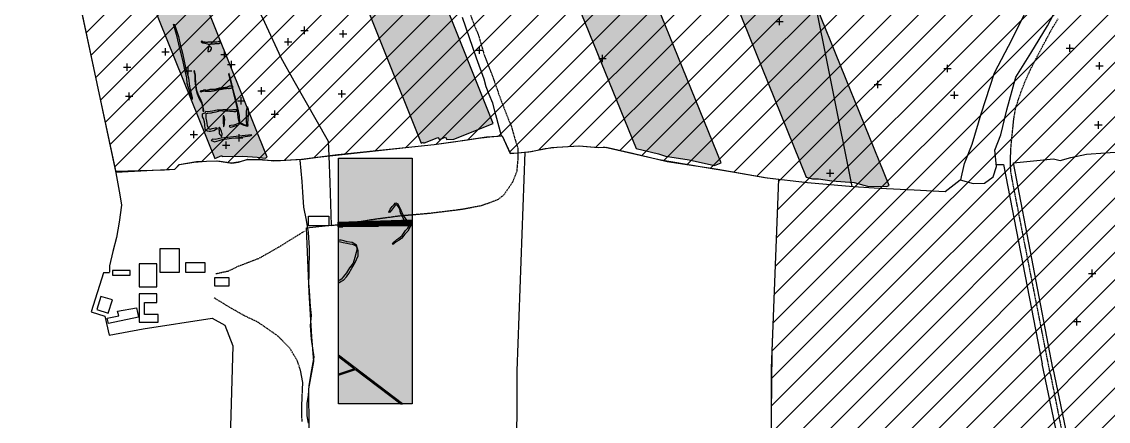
# Model space of a CAD drawing. Header units: feet. Extents: x 442639 to 445151, y 513727 to 516000.
# Drawn here: x 443102 to 443987, y 514499 to 514824 of the extents above; entities that cross this region are included whole.
import ezdxf

# ---------------------------------------------------------------- set-up
doc = ezdxf.new("R2010")
doc.units = ezdxf.units.FT
doc.header["$MEASUREMENT"] = 0
doc.header["$PDMODE"] = 2
doc.header["$PDSIZE"] = 3
doc.linetypes.add('DASHED', pattern=[0.75, 0.5, -0.25])
doc.layers.get('0').update_dxf_attribs({"linetype": 'CONTINUOUS'})
for name, color, linetype in [('AI', 14, 'CONTINUOUS'), ('AI4', 7, 'CONTINUOUS'), ('BUILDING', 7, 'CONTINUOUS'), ('FIELDBOUNDARY', 82, 'CONTINUOUS'), ('FW_AREA97', 8, 'CONTINUOUS'), ('GEOAREA', 4, 'CONTINUOUS'), ('MEDPOT', 72, 'CONTINUOUS'), ('PATH', 253, 'DASHED'), ('PDA', 1, 'CONTINUOUS'), ('RBPOT', 30, 'CONTINUOUS')]:
    doc.layers.add(name, color=color, linetype=linetype)

# ---------------------------------------------------------------- blocks, each defined once
blk = doc.blocks.new('*X9')
at = {"color": 0}
for p, q in [((0.8, 147.7518), (0.8, 147.7518)), ((0.8, 146.685), (0.8, 146.685)), ((0.8, 145.6182), (0.8, 145.6182)), ((0.8, 144.5514), (0.8, 144.5514)), ((2.4, 147.7518), (2.4, 147.7518)), ((2.4, 146.685), (2.4, 146.685)), ((2.4, 145.6182), (2.4, 145.6182)), ((2.4, 144.5514), (2.4, 144.5514)), ((4, 147.7518), (4, 147.7518)), ((4, 146.685), (4, 146.685)), ((4.8, 146.1516), (4.8, 146.1516)), ((4.8, 145.0848), (4.8, 145.0848)), ((5.6, 147.7518), (5.6, 147.7518)), ((5.6, 146.685), (5.6, 146.685)), ((6.4, 146.1516), (6.4, 146.1516)), ((6.4, 145.0848), (6.4, 145.0848)), ((7.2, 147.7518), (7.2, 147.7518)), ((7.2, 146.685), (7.2, 146.685)), ((8, 146.1516), (8, 146.1516)), ((8, 145.0848), (8, 145.0848)), ((8.8, 147.7518), (8.8, 147.7518)), ((8.8, 146.685), (8.8, 146.685)), ((9.6, 146.1516), (9.6, 146.1516)), ((9.6, 145.0848), (9.6, 145.0848)), ((10.4, 147.7518), (10.4, 147.7518)), ((10.4, 146.685), (10.4, 146.685)), ((11.2, 146.1516), (11.2, 146.1516)), ((11.2, 145.0848), (11.2, 145.0848)), ((12, 147.7518), (12, 147.7518)), ((12, 146.685), (12, 146.685)), ((12.8, 146.1516), (12.8, 146.1516)), ((12.8, 145.0848), (12.8, 145.0848)), ((13.6, 147.7518), (13.6, 147.7518)), ((13.6, 146.685), (13.6, 146.685)), ((14.4, 146.1516), (14.4, 146.1516)), ((14.4, 145.0848), (14.4, 145.0848)), ((15.2, 147.7518), (15.2, 147.7518)), ((15.2, 146.685), (15.2, 146.685)), ((16, 148.2852), (16, 148.2852)), ((16, 147.2184), (16, 147.2184)), ((16, 146.1516), (16, 146.1516)), ((16, 145.0848), (16, 145.0848)), ((17.6, 148.2852), (17.6, 148.2852)), ((17.6, 147.2184), (17.6, 147.2184)), ((17.6, 146.1516), (17.6, 146.1516)), ((17.6, 145.0848), (17.6, 145.0848)), ((19.2, 148.2852), (19.2, 148.2852)), ((19.2, 147.2184), (19.2, 147.2184)), ((19.2, 146.1516), (19.2, 146.1516)), ((19.2, 145.0848), (19.2, 145.0848)), ((20.8, 148.2852), (20.8, 148.2852)), ((20.8, 147.2184), (20.8, 147.2184)), ((20.8, 146.1516), (20.8, 146.1516)), ((20.8, 145.0848), (20.8, 145.0848)), ((22.4, 148.2852), (22.4, 148.2852)), ((22.4, 147.2184), (22.4, 147.2184)), ((22.4, 146.1516), (22.4, 146.1516)), ((22.4, 145.0848), (22.4, 145.0848)), ((24, 148.2852), (24, 148.2852)), ((24, 147.2184), (24, 147.2184)), ((24, 146.1516), (24, 146.1516)), ((24, 145.0848), (24, 145.0848)), ((25.6, 148.2852), (25.6, 148.2852)), ((25.6, 147.2184), (25.6, 147.2184)), ((25.6, 146.1516), (25.6, 146.1516)), ((25.6, 145.0848), (25.6, 145.0848)), ((27.2, 148.2852), (27.2, 148.2852)), ((27.2, 147.2184), (27.2, 147.2184)), ((27.2, 146.1516), (27.2, 146.1516)), ((27.2, 145.0848), (27.2, 145.0848)), ((28.8, 148.2852), (28.8, 148.2852)), ((28.8, 147.2184), (28.8, 147.2184)), ((28.8, 146.1516), (28.8, 146.1516)), ((28.8, 145.0848), (28.8, 145.0848)), ((30.4, 148.2852), (30.4, 148.2852)), ((30.4, 147.2184), (30.4, 147.2184)), ((30.4, 146.1516), (30.4, 146.1516)), ((30.4, 145.0848), (30.4, 145.0848)), ((32, 148.2852), (32, 148.2852)), ((32, 147.2184), (32, 147.2184)), ((32, 146.1516), (32, 146.1516)), ((32, 145.0848), (32, 145.0848)), ((32.8, 146.685), (32.8, 146.685)), ((32.8, 145.6182), (32.8, 145.6182)), ((33.6, 148.2852), (33.6, 148.2852)), ((33.6, 147.2184), (33.6, 147.2184)), ((33.6, 146.685), (33.6, 146.685)), ((34.4, 146.685), (34.4, 146.685)), ((34.4, 145.6182), (34.4, 145.6182)), ((36, 148.8186), (36, 148.8186)), ((36, 147.7518), (36, 147.7518)), ((36, 146.685), (36, 146.685)), ((36, 145.6182), (36, 145.6182)), ((37.6, 148.8186), (37.6, 148.8186)), ((37.6, 147.7518), (37.6, 147.7518)), ((37.6, 146.685), (37.6, 146.685)), ((37.6, 145.6182), (37.6, 145.6182)), ((39.2, 148.8186), (39.2, 148.8186)), ((39.2, 147.7518), (39.2, 147.7518)), ((39.2, 146.685), (39.2, 146.685)), ((39.2, 145.6182), (39.2, 145.6182)), ((40.8, 148.8186), (40.8, 148.8186)), ((40.8, 147.7518), (40.8, 147.7518)), ((40.8, 146.685), (40.8, 146.685)), ((40.8, 145.6182), (40.8, 145.6182)), ((42.4, 148.8186), (42.4, 148.8186)), ((42.4, 147.7518), (42.4, 147.7518)), ((42.4, 146.685), (42.4, 146.685)), ((42.4, 145.6182), (42.4, 145.6182)), ((44, 148.8186), (44, 148.8186)), ((44, 147.7518), (44, 147.7518)), ((44, 146.685), (44, 146.685)), ((44, 145.6182), (44, 145.6182)), ((45.6, 148.8186), (45.6, 148.8186)), ((45.6, 147.7518), (45.6, 147.7518)), ((45.6, 146.685), (45.6, 146.685)), ((45.6, 145.6182), (45.6, 145.6182)), ((47.2, 148.8186), (47.2, 148.8186)), ((47.2, 147.7518), (47.2, 147.7518)), ((47.2, 146.685), (47.2, 146.685)), ((47.2, 145.6182), (47.2, 145.6182)), ((48.8, 148.8186), (48.8, 148.8186)), ((48.8, 147.7518), (48.8, 147.7518)), ((48.8, 146.685), (48.8, 146.685)), ((48.8, 145.6182), (48.8, 145.6182)), ((50.4, 148.8186), (50.4, 148.8186)), ((50.4, 147.7518), (50.4, 147.7518)), ((50.4, 146.685), (50.4, 146.685)), ((50.4, 145.6182), (50.4, 145.6182)), ((52, 148.8186), (52, 148.8186)), ((52, 147.7518), (52, 147.7518)), ((52, 146.685), (52, 146.685)), ((52, 145.6182), (52, 145.6182)), ((53.6, 148.8186), (53.6, 148.8186)), ((53.6, 147.7518), (53.6, 147.7518)), ((53.6, 146.685), (53.6, 146.685)), ((53.6, 145.6182), (53.6, 145.6182)), ((54.4, 149.352), (54.4, 149.352)), ((54.4, 148.2852), (54.4, 148.2852)), ((55.2, 146.685), (55.2, 146.685)), ((55.2, 145.6182), (55.2, 145.6182)), ((56, 149.352), (56, 149.352)), ((56, 148.2852), (56, 148.2852)), ((56.8, 146.685), (56.8, 146.685)), ((56.8, 145.6182), (56.8, 145.6182)), ((57.6, 149.352), (57.6, 149.352)), ((57.6, 148.2852), (57.6, 148.2852)), ((58.4, 146.685), (58.4, 146.685)), ((58.4, 145.6182), (58.4, 145.6182)), ((59.2, 149.352), (59.2, 149.352)), ((59.2, 148.2852), (59.2, 148.2852)), ((60, 145.6182), (60, 145.6182))]:
    blk.add_line(p, q, dxfattribs=at)
blk = doc.blocks.new('*X10')
at = {"color": 0}
for p, q in [((-0.4, 144.02), (3.55, 144.02)), ((-0.37, 144.55), (32.47, 144.55)), ((-0.34, 145.08), (60.1, 145.08)), ((-0.32, 145.62), (60.08, 145.62)), ((-0.29, 146.15), (60.06, 146.15)), ((-0.27, 146.69), (60.03, 146.69)), ((-0.24, 147.22), (60.01, 147.22)), ((-0.22, 147.75), (59.99, 147.75)), ((0, 147.22), (0, 147.75)), ((0, 146.15), (0, 146.69)), ((0, 145.08), (0, 145.62)), ((0, 144.02), (0, 144.55)), ((0.8, 147.75), (0.8, 147.88)), ((0.8, 146.69), (0.8, 147.22)), ((0.8, 145.62), (0.8, 146.15)), ((0.8, 144.55), (0.8, 145.08)), ((0.8, 143.97), (0.8, 144.02)), ((1.6, 147.22), (1.6, 147.75)), ((1.6, 146.15), (1.6, 146.69)), ((1.6, 145.08), (1.6, 145.62)), ((1.6, 144.02), (1.6, 144.55)), ((2.4, 147.75), (2.4, 147.92)), ((2.4, 146.69), (2.4, 147.22)), ((2.4, 145.62), (2.4, 146.15)), ((2.4, 144.55), (2.4, 145.08)), ((2.4, 144), (2.4, 144.02)), ((3.2, 147.22), (3.2, 147.75)), ((3.2, 146.15), (3.2, 146.69)), ((3.2, 145.08), (3.2, 145.62)), ((3.2, 144.02), (3.2, 144.55)), ((4, 147.75), (4, 147.97)), ((4, 146.69), (4, 147.22)), ((4, 145.62), (4, 146.15)), ((4, 144.55), (4, 145.08)), ((4.8, 147.22), (4.8, 147.75)), ((4.8, 146.15), (4.8, 146.69)), ((4.8, 145.08), (4.8, 145.62)), ((4.8, 144.04), (4.8, 144.55)), ((5.6, 147.75), (5.6, 148.01)), ((5.6, 146.69), (5.6, 147.22)), ((5.6, 145.62), (5.6, 146.15)), ((5.6, 144.55), (5.6, 145.08)), ((6.4, 147.22), (6.4, 147.75)), ((6.4, 146.15), (6.4, 146.69)), ((6.4, 145.08), (6.4, 145.62)), ((6.4, 144.07), (6.4, 144.55)), ((7.2, 147.75), (7.2, 148.06)), ((7.2, 146.69), (7.2, 147.22)), ((7.2, 145.62), (7.2, 146.15)), ((7.2, 144.55), (7.2, 145.08)), ((8, 147.22), (8, 147.75)), ((8, 146.15), (8, 146.69)), ((8, 145.08), (8, 145.62)), ((8, 144.1), (8, 144.55)), ((8.8, 147.75), (8.8, 148.1)), ((8.8, 146.69), (8.8, 147.22)), ((8.8, 145.62), (8.8, 146.15)), ((8.8, 144.55), (8.8, 145.08)), ((9.6, 147.22), (9.6, 147.75)), ((9.6, 146.15), (9.6, 146.69)), ((9.6, 145.08), (9.6, 145.62)), ((9.6, 144.13), (9.6, 144.55)), ((10.4, 147.75), (10.4, 148.15)), ((10.4, 146.69), (10.4, 147.22)), ((10.4, 145.62), (10.4, 146.15)), ((10.4, 144.55), (10.4, 145.08)), ((11.2, 147.22), (11.2, 147.75)), ((11.2, 146.15), (11.2, 146.69)), ((11.2, 145.08), (11.2, 145.62)), ((11.2, 144.16), (11.2, 144.55)), ((12, 147.75), (12, 148.19)), ((12, 146.69), (12, 147.22)), ((12, 145.62), (12, 146.15)), ((12, 144.55), (12, 145.08)), ((12.8, 147.22), (12.8, 147.75)), ((12.8, 146.15), (12.8, 146.69)), ((12.8, 145.08), (12.8, 145.62)), ((12.8, 144.19), (12.8, 144.55)), ((13.6, 147.75), (13.6, 148.24)), ((13.6, 146.69), (13.6, 147.22)), ((13.6, 145.62), (13.6, 146.15)), ((13.6, 144.55), (13.6, 145.08)), ((14.4, 147.22), (14.4, 147.75)), ((14.4, 146.15), (14.4, 146.69)), ((14.4, 145.08), (14.4, 145.62)), ((14.4, 144.22), (14.4, 144.55)), ((15.2, 147.75), (15.2, 148.28)), ((15.2, 146.69), (15.2, 147.22)), ((15.2, 145.62), (15.2, 146.15)), ((15.2, 144.55), (15.2, 145.08)), ((15.38, 148.29), (59.97, 148.29)), ((16, 148.29), (16, 148.3)), ((16, 147.22), (16, 147.75)), ((16, 146.15), (16, 146.69)), ((16, 145.08), (16, 145.62)), ((16, 144.25), (16, 144.55)), ((16.8, 147.75), (16.8, 148.29)), ((16.8, 146.69), (16.8, 147.22)), ((16.8, 145.62), (16.8, 146.15)), ((16.8, 144.55), (16.8, 145.08)), ((17.6, 148.29), (17.6, 148.35)), ((17.6, 147.22), (17.6, 147.75)), ((17.6, 146.15), (17.6, 146.69)), ((17.6, 145.08), (17.6, 145.62)), ((17.6, 144.28), (17.6, 144.55)), ((18.4, 147.75), (18.4, 148.29)), ((18.4, 146.69), (18.4, 147.22)), ((18.4, 145.62), (18.4, 146.15)), ((18.4, 144.55), (18.4, 145.08)), ((19.2, 148.29), (19.2, 148.39)), ((19.2, 147.22), (19.2, 147.75)), ((19.2, 146.15), (19.2, 146.69)), ((19.2, 145.08), (19.2, 145.62)), ((19.2, 144.31), (19.2, 144.55)), ((20, 147.75), (20, 148.29)), ((20, 146.69), (20, 147.22)), ((20, 145.62), (20, 146.15)), ((20, 144.55), (20, 145.08)), ((20.8, 148.29), (20.8, 148.44)), ((20.8, 147.22), (20.8, 147.75)), ((20.8, 146.15), (20.8, 146.69)), ((20.8, 145.08), (20.8, 145.62)), ((20.8, 144.34), (20.8, 144.55)), ((21.6, 147.75), (21.6, 148.29)), ((21.6, 146.69), (21.6, 147.22)), ((21.6, 145.62), (21.6, 146.15)), ((21.6, 144.55), (21.6, 145.08)), ((22.4, 148.29), (22.4, 148.48)), ((22.4, 147.22), (22.4, 147.75)), ((22.4, 146.15), (22.4, 146.69)), ((22.4, 145.08), (22.4, 145.62)), ((22.4, 144.37), (22.4, 144.55)), ((23.2, 147.75), (23.2, 148.29)), ((23.2, 146.69), (23.2, 147.22)), ((23.2, 145.62), (23.2, 146.15)), ((23.2, 144.55), (23.2, 145.08)), ((24, 148.29), (24, 148.53)), ((24, 147.22), (24, 147.75)), ((24, 146.15), (24, 146.69)), ((24, 145.08), (24, 145.62)), ((24, 144.4), (24, 144.55)), ((24.8, 147.75), (24.8, 148.29)), ((24.8, 146.69), (24.8, 147.22)), ((24.8, 145.62), (24.8, 146.15)), ((24.8, 144.55), (24.8, 145.08)), ((25.6, 148.29), (25.6, 148.57)), ((25.6, 147.22), (25.6, 147.75)), ((25.6, 146.15), (25.6, 146.69)), ((25.6, 145.08), (25.6, 145.62)), ((25.6, 144.42), (25.6, 144.55)), ((26.4, 147.75), (26.4, 148.29)), ((26.4, 146.69), (26.4, 147.22)), ((26.4, 145.62), (26.4, 146.15)), ((26.4, 144.55), (26.4, 145.08)), ((27.2, 148.29), (27.2, 148.61)), ((27.2, 147.22), (27.2, 147.75)), ((27.2, 146.15), (27.2, 146.69)), ((27.2, 145.08), (27.2, 145.62)), ((27.2, 144.45), (27.2, 144.55)), ((28, 147.75), (28, 148.29)), ((28, 146.69), (28, 147.22)), ((28, 145.62), (28, 146.15)), ((28, 144.55), (28, 145.08)), ((28.8, 148.29), (28.8, 148.66)), ((28.8, 147.22), (28.8, 147.75)), ((28.8, 146.15), (28.8, 146.69)), ((28.8, 145.08), (28.8, 145.62)), ((28.8, 144.48), (28.8, 144.55)), ((29.6, 147.75), (29.6, 148.29)), ((29.6, 146.69), (29.6, 147.22)), ((29.6, 145.62), (29.6, 146.15)), ((29.6, 144.55), (29.6, 145.08)), ((30.4, 148.29), (30.4, 148.7)), ((30.4, 147.22), (30.4, 147.75)), ((30.4, 146.15), (30.4, 146.69)), ((30.4, 145.08), (30.4, 145.62)), ((30.4, 144.51), (30.4, 144.55)), ((31.2, 147.75), (31.2, 148.29)), ((31.2, 146.69), (31.2, 147.22)), ((31.2, 145.62), (31.2, 146.15)), ((31.2, 144.55), (31.2, 145.08)), ((32, 148.29), (32, 148.75)), ((32, 147.22), (32, 147.75)), ((32, 146.15), (32, 146.69)), ((32, 145.08), (32, 145.62)), ((32, 144.54), (32, 144.55)), ((32.8, 147.75), (32.8, 148.29)), ((32.8, 146.69), (32.8, 147.22)), ((32.8, 145.62), (32.8, 146.15)), ((32.8, 144.56), (32.8, 145.08)), ((33.6, 148.29), (33.6, 148.79)), ((33.6, 147.22), (33.6, 147.75)), ((33.6, 146.15), (33.6, 146.69)), ((33.6, 145.08), (33.6, 145.62)), ((34.4, 147.75), (34.4, 148.29)), ((34.4, 146.69), (34.4, 147.22)), ((34.4, 145.62), (34.4, 146.15)), ((34.4, 144.59), (34.4, 145.08)), ((34.54, 148.82), (59.94, 148.82)), ((35.2, 148.29), (35.2, 148.82)), ((35.2, 147.22), (35.2, 147.75)), ((35.2, 146.15), (35.2, 146.69)), ((35.2, 145.08), (35.2, 145.62)), ((36, 148.82), (36, 148.86)), ((36, 147.75), (36, 148.29)), ((36, 146.69), (36, 147.22)), ((36, 145.62), (36, 146.15)), ((36, 144.62), (36, 145.08)), ((36.8, 148.29), (36.8, 148.82)), ((36.8, 147.22), (36.8, 147.75)), ((36.8, 146.15), (36.8, 146.69)), ((36.8, 145.08), (36.8, 145.62)), ((37.6, 148.82), (37.6, 148.9)), ((37.6, 147.75), (37.6, 148.29)), ((37.6, 146.69), (37.6, 147.22)), ((37.6, 145.62), (37.6, 146.15)), ((37.6, 144.65), (37.6, 145.08)), ((38.4, 148.29), (38.4, 148.82)), ((38.4, 147.22), (38.4, 147.75)), ((38.4, 146.15), (38.4, 146.69)), ((38.4, 145.08), (38.4, 145.62)), ((39.2, 148.82), (39.2, 148.95)), ((39.2, 147.75), (39.2, 148.29)), ((39.2, 146.69), (39.2, 147.22)), ((39.2, 145.62), (39.2, 146.15)), ((39.2, 144.68), (39.2, 145.08)), ((40, 148.29), (40, 148.82)), ((40, 147.22), (40, 147.75)), ((40, 146.15), (40, 146.69)), ((40, 145.08), (40, 145.62)), ((40.8, 148.82), (40.8, 148.99)), ((40.8, 147.75), (40.8, 148.29)), ((40.8, 146.69), (40.8, 147.22)), ((40.8, 145.62), (40.8, 146.15)), ((40.8, 144.71), (40.8, 145.08)), ((41.6, 148.29), (41.6, 148.82)), ((41.6, 147.22), (41.6, 147.75)), ((41.6, 146.15), (41.6, 146.69)), ((41.6, 145.08), (41.6, 145.62)), ((42.4, 148.82), (42.4, 149.04)), ((42.4, 147.75), (42.4, 148.29)), ((42.4, 146.69), (42.4, 147.22)), ((42.4, 145.62), (42.4, 146.15)), ((42.4, 144.73), (42.4, 145.08)), ((43.2, 148.29), (43.2, 148.82)), ((43.2, 147.22), (43.2, 147.75)), ((43.2, 146.15), (43.2, 146.69)), ((43.2, 145.08), (43.2, 145.62)), ((44, 148.82), (44, 149.08)), ((44, 147.75), (44, 148.29)), ((44, 146.69), (44, 147.22)), ((44, 145.62), (44, 146.15)), ((44, 144.76), (44, 145.08)), ((44.8, 148.29), (44.8, 148.82)), ((44.8, 147.22), (44.8, 147.75)), ((44.8, 146.15), (44.8, 146.69)), ((44.8, 145.08), (44.8, 145.62)), ((45.6, 148.82), (45.6, 149.13)), ((45.6, 147.75), (45.6, 148.29)), ((45.6, 146.69), (45.6, 147.22)), ((45.6, 145.62), (45.6, 146.15)), ((45.6, 144.79), (45.6, 145.08)), ((46.4, 148.29), (46.4, 148.82)), ((46.4, 147.22), (46.4, 147.75)), ((46.4, 146.15), (46.4, 146.69)), ((46.4, 145.08), (46.4, 145.62)), ((47.2, 148.82), (47.2, 149.17)), ((47.2, 147.75), (47.2, 148.29)), ((47.2, 146.69), (47.2, 147.22)), ((47.2, 145.62), (47.2, 146.15)), ((47.2, 144.82), (47.2, 145.08)), ((48, 148.29), (48, 148.82)), ((48, 147.22), (48, 147.75)), ((48, 146.15), (48, 146.69)), ((48, 145.08), (48, 145.62)), ((48.8, 148.82), (48.8, 149.22)), ((48.8, 147.75), (48.8, 148.29)), ((48.8, 146.69), (48.8, 147.22)), ((48.8, 145.62), (48.8, 146.15)), ((48.8, 144.85), (48.8, 145.08)), ((49.6, 148.29), (49.6, 148.82)), ((49.6, 147.22), (49.6, 147.75)), ((49.6, 146.15), (49.6, 146.69)), ((49.6, 145.08), (49.6, 145.62)), ((50.4, 148.82), (50.4, 149.26)), ((50.4, 147.75), (50.4, 148.29)), ((50.4, 146.69), (50.4, 147.22)), ((50.4, 145.62), (50.4, 146.15)), ((50.4, 144.88), (50.4, 145.08)), ((51.2, 148.29), (51.2, 148.82)), ((51.2, 147.22), (51.2, 147.75)), ((51.2, 146.15), (51.2, 146.69)), ((51.2, 145.08), (51.2, 145.62)), ((52, 148.82), (52, 149.3)), ((52, 147.75), (52, 148.29)), ((52, 146.69), (52, 147.22)), ((52, 145.62), (52, 146.15)), ((52, 144.91), (52, 145.08)), ((52.8, 148.29), (52.8, 148.82)), ((52.8, 147.22), (52.8, 147.75)), ((52.8, 146.15), (52.8, 146.69)), ((52.8, 145.08), (52.8, 145.62)), ((53.6, 148.82), (53.6, 149.35)), ((53.6, 147.75), (53.6, 148.29)), ((53.6, 146.69), (53.6, 147.22)), ((53.6, 145.62), (53.6, 146.15)), ((53.6, 144.94), (53.6, 145.08)), ((53.7, 149.35), (59.92, 149.35)), ((54.4, 149.35), (54.4, 149.37)), ((54.4, 148.29), (54.4, 148.82)), ((54.4, 147.22), (54.4, 147.75)), ((54.4, 146.15), (54.4, 146.69)), ((54.4, 145.08), (54.4, 145.62)), ((55.2, 148.82), (55.2, 149.35)), ((55.2, 147.75), (55.2, 148.29)), ((55.2, 146.69), (55.2, 147.22)), ((55.2, 145.62), (55.2, 146.15)), ((55.2, 144.97), (55.2, 145.08)), ((56, 149.35), (56, 149.42)), ((56, 148.29), (56, 148.82)), ((56, 147.22), (56, 147.75)), ((56, 146.15), (56, 146.69)), ((56, 145.08), (56, 145.62)), ((56.8, 148.82), (56.8, 149.35)), ((56.8, 147.75), (56.8, 148.29)), ((56.8, 146.69), (56.8, 147.22)), ((56.8, 145.62), (56.8, 146.15)), ((56.8, 145), (56.8, 145.08)), ((57.6, 149.35), (57.6, 149.46)), ((57.6, 148.29), (57.6, 148.82)), ((57.6, 147.22), (57.6, 147.75)), ((57.6, 146.15), (57.6, 146.69)), ((57.6, 145.08), (57.6, 145.62)), ((58.4, 148.82), (58.4, 149.35)), ((58.4, 147.75), (58.4, 148.29)), ((58.4, 146.69), (58.4, 147.22)), ((58.4, 145.62), (58.4, 146.15)), ((58.4, 145.03), (58.4, 145.08)), ((59.2, 149.35), (59.2, 149.51)), ((59.2, 148.29), (59.2, 148.82)), ((59.2, 147.22), (59.2, 147.75)), ((59.2, 146.15), (59.2, 146.69)), ((59.2, 145.08), (59.2, 145.62)), ((60, 146.69), (60, 147.22)), ((60, 145.62), (60, 146.15)), ((60, 145.06), (60, 145.08))]:
    blk.add_line(p, q, dxfattribs=at)

msp = doc.modelspace()

# ---------------------------------------------------------------- hatches: boundary and pattern name
at = {"layer": 'FW_AREA97', "ltscale": 100}
h = msp.add_hatch(dxfattribs=at)
h.set_pattern_fill('ANSI31', color=8, scale=125, style=0)
h.paths.add_polyline_path([(443587.98, 515216.42), (443587.01, 515217.52), (443572.6, 515207.83), (443554.94, 515197.49), (443537.91, 515187.54), (443512.94, 515172.36), (443493.96, 515160.98), (443460.41, 515139.8), (443431.98, 515122.34), (443414.9, 515111.47), (443405.38, 515106.05), (443399.1, 515103.48), (443393.6, 515101.23), (443388.41, 515100.39), (443382.73, 515099.19), (443382.07, 515096.91), (443382.4, 515095.15), (443383.54, 515088.92), (443383.56, 515083.88), (443382.19, 515078.12), (443381.03, 515073.43), (443384.22, 515057.63), (443318.71, 515029.56), (443254, 515002.67), (443234.43, 514993.64), (443208.08, 514982), (443180.76, 514970.83), (443151.71, 514959.13), (443125.98, 514948.74), (443135.65, 514903.45), (443139.61, 514884.67), (443178.62, 514701.91), (443209.06, 514703.71), (443226.82, 514704.52), (443230.58, 514708.16), (443242.22, 514710.21), (443252.61, 514710.95), (443261.81, 514711.15), (443272.89, 514709.47), (443279.94, 514710.57), (443284.83, 514712.06), (443293.88, 514712.38), (443306.49, 514711.4), (443312.9, 514711.58), (443321.46, 514712.02), (443331.49, 514712.65), (443343.24, 514714.16), (443419.66, 514722.59), (443437.93, 514724.52), (443451.34, 514726.38), (443463.09, 514728.09), (443474.14, 514729.71), (443483.15, 514730.81), (443493.31, 514731.46), (443499.82, 514717.34), (443505.96, 514717.73), (443516.9, 514718.8), (443528.37, 514721.11), (443537.76, 514722.36), (443555.62, 514723.33), (443565.19, 514722.57), (443571.9, 514721.98), (443575.66, 514722.2), (443577.3, 514722.3), (443621.21, 514712.31), (443656.08, 514706.29), (443682.6, 514701.88), (443707.12, 514697.61), (443718.23, 514696.19), (443714.65, 514598.29), (443713.04, 514556.32), (443712.42, 514504.67), (443712.31, 514456.32), (443712.23, 514418.29), (443716.39, 514403.7), (443727.18, 514401.07), (443733.59, 514379.74), (443741.52, 514358.02), (443744.91, 514351.83), (443767.7, 514356.86), (443784.61, 514360.77), (443804.5, 514365.45), (443826.87, 514370.79), (443845.14, 514375.04), (443861.88, 514378.9), (443915.08, 514200), (443906.52, 514038.62), (443921, 514037.3), (443931.51, 514036.69), (443947.55, 514036.81), (443967.07, 514036.93), (443981.75, 514037.93), (444001.14, 514037.55), (444024.02, 514034.04), (444038.94, 514033.83), (444056.89, 514033.62), (444074.8, 514033.06), (444089.09, 514031.85), (444101.61, 514031.79), (444113.95, 514032.79), (444123.01, 514034.11), (444123.49, 514029.37), (444179.61, 514028.12), (444375.8, 514023.78), (444377.95, 514033.21), (444378.25, 514062.76), (444378.09, 514070.07), (444377.95, 514077.67), (444378.36, 514088.65), (444378.86, 514096.5), (444379.9, 514103.88), (444382.11, 514122.09), (444382.78, 514132.46), (444385.05, 514147.01), (444387.53, 514164.56), (444389.71, 514186.92), (444391.96, 514209.43), (444393.19, 514220.45), (444393.63, 514228.98), (444395.34, 514261.94), (444396.72, 514283.83), (444397.38, 514301.94), (444396.77, 514312.79), (444397.09, 514320.18), (444397.47, 514332.25), (444395.48, 514362.22), (444394.14, 514387.13), (444391.23, 514408.39), (444396.92, 514413.69), (444401.22, 514435.02), (444402.77, 514457.91), (444405.47, 514495.24), (444410.11, 514529.55), (444417.17, 514561.61), (444433.17, 514600.37), (444445.84, 514629.85), (444455.11, 514659.04), (444464.29, 514692.27), (444472.22, 514718.6), (444475.44, 514733.88), (444488.39, 514761.65), (444498.75, 514784.17), (444527.77, 514804.41), (444584.34, 514844.97), (444588.42, 514851.99), (444592.66, 514859.27), (444594.77, 514862.5), (444596.98, 514866.39), (444598.72, 514870.61), (444611.21, 514897.78), (444621.23, 514922.34), (444629.07, 514942.42), (444635.48, 514956.79), (444636.39, 514966.77), (444638.56, 514973.33), (444644.32, 514984.92), (444649.1, 514996.08), (444581.11, 515024.08), (444596.39, 515068.32), (444336.75, 515100), (444319.51, 515100.56), (444303.71, 515101.47), (444281.57, 515103.67), (444245.74, 515107.23), (444205.94, 515110.68), (444194.37, 515112.26), (444162.32, 515117.02), (444139.13, 515119.15), (444119.95, 515119.97), (444093.77, 515121.63), (444085.46, 515122.11), (444057.94, 515138.01), (444004.9, 515142.77), (444002.01, 515131.64), (444000, 515122.42), (443999.07, 515110.47), (443998.89, 515097.84), (443997.84, 515086.91), (443992.67, 515065.27), (443985.83, 515030.17), (443974.5, 514977.22), (443969.91, 514974.09), (443965.16, 514973.73), (443962.39, 514975.36), (443950.05, 514978.69), (443943.97, 514976.45), (443795.15, 514953.04), (443786.9, 514952.36), (443728.66, 514937.26), (443713.62, 514985.75), (443699.92, 514992.36), (443696.24, 515003), (443692.28, 515017.76), (443687.48, 515027.81), (443679.88, 515041.36), (443672.69, 515053.24), (443666.54, 515059.22), (443649.37, 515102.32), (443639.18, 515121.19), (443626.88, 515153.74), (443593.81, 515207.04)])
at = {"layer": 'GEOAREA', "ltscale": 100}
h = msp.add_hatch(color=256, dxfattribs=at)
h.paths.add_polyline_path([(443360, 514713.43), (443420, 514713.43), (443420, 514513.43), (443360, 514513.43)])
h.paths.add_polyline_path([(443161.3, 514956.17), (443259.24, 514712.97), (443265.02, 514715.53), (443265.35, 514714.69), (443282.2, 514714.85), (443293.91, 514714.21), (443300.25, 514713.29), (443301.92, 514714.04), (443221.12, 514915.56), (443333.24, 514960.74), (443427.48, 514725.7), (443429.23, 514726.39), (443429.6, 514725.69), (443440.81, 514730.09), (443442.16, 514728.53), (443447.24, 514730.42), (443448.24, 514728.6), (443453.83, 514728.86), (443486.12, 514741.69), (443389.25, 514983.38), (443400.11, 514987.7), (443388.72, 515022.13), (443384.68, 515039.8), (443386.19, 515044.84), (443385.55, 515046.68)])
h.paths.add_polyline_path([(443475.55, 514974.96), (443494.04, 514982.2), (443528.27, 514895.27), (443598.68, 514934.88), (443568.37, 515011.26), (443605.44, 515025.95), (443633.22, 514955.52), (443668.45, 514975.1), (443649.94, 515021.85), (443668.44, 515029.35), (443616.21, 515161.7), (443614.21, 515161.11), (443596.59, 515194.88), (443509.51, 515160.6), (443523.97, 515123.28), (443505.55, 515116), (443512.86, 515097.39), (443383.1, 515046.26), (443405.13, 514990.4), (443460.79, 515012.21)])
h.paths.add_polyline_path([(443790.65, 515270.83), (443603.97, 515197.6), (443614.29, 515171.16), (443628.27, 515143.04), (443775.08, 515200.38), (443868.78, 514960.66), (443876.51, 514963.64), (443877.71, 514961.96), (443906.76, 514973.29)])
h.paths.add_polyline_path([(443689.64, 514984.39), (443668.53, 514973.81), (443650.78, 514962.25), (443637.27, 514954.51), (443740.91, 514697.98), (443746.03, 514696.62), (443750.91, 514696.61), (443761.75, 514694.84), (443779.89, 514693.64), (443790.72, 514690.55), (443806.2, 514690.19), (443808.45, 514691.12)])
h.paths.add_polyline_path([(443584.52, 514924.29), (443566.74, 514914.94), (443551.46, 514904.7), (443532.46, 514893.52), (443602.45, 514721.25), (443620.62, 514717.01), (443626.38, 514714.97), (443645.65, 514712.1), (443666.28, 514707.46), (443671.59, 514709.52)])

# ---------------------------------------------------------------- linework, layer by layer
at = {"layer": 'AI', "color": 17}
for points in [[(443226.52, 514822.05), (443229.61, 514812.5), (443231.21, 514805.94), (443232.87, 514798.95), (443234.45, 514792.32), (443235.45, 514787.26), (443237.79, 514778.71), (443238.63, 514771.77), (443239.56, 514768.47), (443240.27, 514764.77), (443240.73, 514762.67), (443240.78, 514761.29), (443240.61, 514761.18), (443240.27, 514762.05), (443239.21, 514766.16), (443236.83, 514774.09), (443236.44, 514778.74), (443234.55, 514786.54), (443233.23, 514793.06), (443230.67, 514803.77), (443228.68, 514812.03), (443226.94, 514817.95), (443225.61, 514822.34)], [(443242.23, 514784.25), (443242.68, 514782.32), (443243.07, 514780.56), (443243.02, 514778.49), (443242.97, 514776.54), (443243.34, 514773.9), (443243.65, 514771.7), (443244.24, 514768.68), (443244.97, 514765.74), (443246.06, 514763.02), (443246.92, 514761.08), (443247.76, 514759.69), (443248.61, 514757.5), (443249.21, 514755.14), (443249.5, 514753.64), (443249.55, 514751.82), (443250.23, 514751.36), (443250.4, 514752.18), (443249.82, 514755.01), (443248.89, 514758.3), (443247.58, 514761.62), (443246.26, 514763.99), (443244.75, 514768.32), (443244.06, 514772.31), (443243.84, 514775.05), (443243.7, 514778.57), (443243.58, 514781.1), (443243.1, 514783.32), (443242.71, 514784.7)], [(443270.49, 514782.11), (443273.12, 514771.63), (443275.18, 514763.55), (443276.78, 514756.94), (443277.4, 514753.12), (443278.04, 514746.24), (443279.03, 514741.94), (443279.37, 514741.79), (443279.62, 514741.87), (443279.41, 514747.97), (443277.93, 514754.46), (443276.37, 514761.09), (443274.25, 514769.03), (443273.13, 514773.83), (443271.53, 514779.74), (443270.95, 514782.36)], [(443260.79, 514736.92), (443259.78, 514736.33), (443258.46, 514735.72), (443257.27, 514735.42), (443255.77, 514735.13), (443254.69, 514735.03), (443253.39, 514735.27), (443252.68, 514735.59), (443251.48, 514736.67), (443251.36, 514737.9), (443251.13, 514739.85), (443251.05, 514741.04), (443250.92, 514743.06), (443250.03, 514745.53), (443249.41, 514747.1), (443249.25, 514749.38), (443249.85, 514749.81), (443250.72, 514749.96), (443251.53, 514750.26), (443251.62, 514750.94), (443252.09, 514751.49), (443253.54, 514751.37), (443257.32, 514751.89), (443261.21, 514752.83), (443263.06, 514752.78), (443265.87, 514753.05), (443268.66, 514753.11), (443270.86, 514752.84), (443273.89, 514753.02), (443275.75, 514752.98), (443277.37, 514752.91), (443277.73, 514752.51), (443277.51, 514752.02), (443276.28, 514751.16), (443274.78, 514751.2), (443273.7, 514751.46), (443271.67, 514751.44), (443270.01, 514751.6), (443268.28, 514751.72), (443267.15, 514751.38), (443265.45, 514751.55), (443263.8, 514751.78), (443263.26, 514751.89), (443262, 514751.28), (443260.22, 514750.78), (443258.81, 514750.4), (443257.25, 514750.17), (443256.34, 514750), (443256.16, 514749.93), (443253.68, 514749.77), (443253.12, 514749.77), (443252.22, 514749.58), (443252.01, 514749.13), (443251.86, 514748), (443251.93, 514745.79), (443252.63, 514743.35), (443252.78, 514741.45), (443253.11, 514739.96), (443253.69, 514738.49), (443254.47, 514737.27), (443255.53, 514737.09), (443257.2, 514737.46), (443258.48, 514737.86), (443259.58, 514737.93), (443260.61, 514738.08), (443261.27, 514737.67)], [(443285.76, 514755.18), (443286.51, 514753.5), (443286.43, 514752.95), (443286.5, 514749.32), (443286.25, 514744.76), (443286.01, 514741.93), (443286.13, 514740.32), (443285.84, 514739.15), (443285.21, 514739.44), (443283.11, 514739.95), (443281.36, 514740.79), (443280.14, 514741.43), (443279.87, 514741.6), (443279.84, 514741.97), (443280.27, 514741.85), (443281.67, 514741.47), (443283.04, 514740.78), (443283.99, 514740.4), (443284.73, 514739.99), (443285.12, 514739.94), (443285.31, 514740.11), (443285.44, 514740.54), (443285.04, 514743.68), (443285.08, 514751.49), (443285.61, 514754.41), (443285.94, 514755.06), (443286, 514754.91)], [(443266.67, 514738.77), (443267.1, 514741.17), (443267.06, 514742.97), (443267.37, 514744.87), (443267.14, 514746.31), (443266.63, 514747.83), (443266.21, 514747.91), (443266.2, 514747.02), (443266.02, 514745.4), (443266.16, 514743.67), (443266.01, 514741.97), (443266.29, 514740.17), (443266.27, 514739.23)], [(443278.9, 514741.82), (443276.37, 514740.76), (443274.66, 514740.19), (443272.27, 514739.85), (443271.05, 514739.63), (443271.14, 514739.19), (443272.2, 514738.62), (443273.48, 514738.8), (443275.11, 514739.42), (443276.99, 514740.08), (443278.57, 514740.59), (443279.05, 514741.06), (443279.37, 514741.19)], [(443289.32, 514732.34), (443284.09, 514731.94), (443276.72, 514731.03), (443269.97, 514730.14), (443264.54, 514729.59), (443259.57, 514728.64), (443257.3, 514728.89), (443256.46, 514727.76), (443258.06, 514727.12), (443259.07, 514726.75), (443260.95, 514727.12), (443262.79, 514727.87), (443265.25, 514728.62), (443272.87, 514729.54), (443279.03, 514730.14), (443284.01, 514730.96), (443287.95, 514731.5), (443288.98, 514731.82)]]:
    msp.add_lwpolyline(points, close=True, dxfattribs=at)
for points in [[(443263.28, 514808.21, 0.151155), (443262, 514808.09, -0.097676), (443260.08, 514807.7, -0.001451), (443257.43, 514807.69, 0.002953), (443256.12, 514807.69, 0.000584), (443254.44, 514807.67, -0.00067), (443252.97, 514807.65, -0.006299), (443252.39, 514807.65, -0.00226), (443250.76, 514807.69, -0.188942), (443249.13, 514808.37, 0.453471), (443248.28, 514808.3, 0.359834), (443248.3, 514807.93, 0.137594), (443249.03, 514807.48, 0.013971), (443249.79, 514807.28, -0.007458), (443251.21, 514806.94, -0.009801), (443253.46, 514806.3, 0.033417), (443254.12, 514806.15, 0.090429), (443254.74, 514806.16, -0.037893), (443256.2, 514806.34, -0.014794), (443257.54, 514806.37, 0.022727), (443258.42, 514806.4, 0.041556), (443258.94, 514806.48, -0.017243), (443260.19, 514806.75, -0.092701), (443261.67, 514806.74, 0.124488), (443262.78, 514806.8, 0.235306), (443263.62, 514807.61, 0.454976)], [(443256.59, 514802.14, 0.292235), (443256.74, 514802.56, 0.115975), (443256.31, 514803.5, 0.072813), (443255.77, 514804.01, 0.143038), (443255.41, 514804.14, 0.088552), (443254.85, 514804.06, 0.08633), (443254.34, 514803.8, 0.024962), (443254.07, 514803.58, 0.057244), (443253.98, 514803.46, 0.083961), (443253.82, 514803.12, 0.065224), (443253.76, 514802.64, 0.049854), (443253.79, 514802.38, -0.038119), (443253.83, 514802.03, -0.133253), (443253.68, 514801.35, 0.141349), (443253.55, 514800.71, 0.105189), (443253.68, 514800.3, 0.189868), (443253.86, 514800.14, 0.121799), (443254.06, 514800.13, 0.034761), (443254.71, 514800.29, 0.050355), (443255.6, 514800.66, 0.080045), (443256.07, 514801.04, 0.295856), (443256.17, 514801.57, -0.34421), (443256.29, 514802.03, -0.135612), (443256.43, 514802.08, 0.131957)], [(443247.69, 514767.58, 0.287548), (443248.8, 514767.57, -0.151085), (443250.75, 514768.06, -0.008879), (443252.04, 514767.97, 0.016737), (443252.72, 514767.93, 0.008661), (443254.84, 514767.92, 0.018606), (443255.83, 514767.97, 0.008809), (443256.37, 514768.03, 0.003753), (443257.65, 514768.2, 0.011906), (443258.94, 514768.41, 0.01068), (443260.36, 514768.7, 0.098101), (443261.21, 514769.09, -0.102331), (443262.03, 514769.45, -0.111114), (443263.11, 514769.44, 0.106179), (443264.24, 514769.41, 0.00161), (443265.05, 514769.58, -0.002201), (443265.65, 514769.69, -0.000859), (443267.08, 514769.96, -0.002174), (443267.64, 514770.07, -0.023027), (443268.25, 514770.15, -0.011918), (443269.45, 514770.22, -0.023763), (443270.11, 514770.22, 0.019221), (443270.92, 514770.2, 0.025747), (443271.39, 514770.23, 0.009237), (443272.67, 514770.41, 0.054133), (443273.63, 514770.68, 0.1171), (443274.01, 514770.94, 0.218255), (443274.08, 514771.18, 0.116328), (443273.93, 514771.6, 0.179141), (443273.37, 514772, 0.101774), (443272.19, 514772.08, 0.063954), (443269.95, 514771.47, -0.053631), (443267.31, 514770.69, -0.004352), (443265.06, 514770.3, -0.018271), (443264.51, 514770.24, -0.057178), (443263.56, 514770.26, 0.082785), (443262.9, 514770.24, 0.016048), (443262.38, 514770.13, 0.008766), (443261.45, 514769.87, 0.013756), (443260.59, 514769.58, -0.017376), (443259.91, 514769.37, -0.031353), (443259.39, 514769.25, -0.016573), (443258.4, 514769.14, -0.072127), (443257.25, 514769.21, 0.076601), (443256.16, 514769.26, 0.019229), (443255.37, 514769.16, 0.014425), (443254.35, 514768.94, 0.032567), (443253.7, 514768.74, -0.032469), (443253.06, 514768.54, -0.147449), (443251.9, 514768.61, 0.138453), (443250.67, 514768.7, 0.013871), (443249.78, 514768.49, 0.008875), (443248.39, 514768.1, 0.010267), (443247.6, 514767.84, 0.078752), (443247.5, 514767.79, 0.442422), (443247.5, 514767.75, 0.063796)], [(443264.83, 514731.04, -0.692497), (443264.85, 514731.79, 0.376857), (443265.38, 514732.7, 0.026317), (443265.02, 514734.1, 0.019995), (443264.39, 514735.88, 0.007848), (443263.82, 514737.23, 0.019563), (443263.56, 514737.75, 0.076503), (443263.15, 514738.31, 0.253271), (443262.93, 514738.37, 0.119939), (443262.82, 514738.31, 0.107021), (443262.74, 514738.2, 0.091885), (443262.64, 514737.85, 0.040982), (443262.64, 514737.03, 0.01257), (443262.75, 514736.06, -0.016273), (443262.82, 514735.31, -0.013338), (443262.85, 514734.7, 0.011263), (443262.88, 514733.97, 0.042091), (443262.98, 514733.24, 0.086457), (443263.13, 514732.91, 0.17264), (443263.36, 514732.73, -0.151275), (443263.64, 514732.53, -0.016074), (443263.9, 514732.17, -0.009217), (443264.32, 514731.53, -0.038752), (443264.51, 514731.15, 0.100984), (443264.6, 514731.02, 0.166173), (443264.98, 514730.84, 0.749814), (443265.03, 514730.97, 0.115781), (443264.98, 514730.99, -0.043937)]]:
    msp.add_lwpolyline(points, format="xyb", close=True, dxfattribs=at)
at = {"layer": 'AI4', "color": 17}
for points in [[(443400.96, 514669.3), (443401.99, 514671.95), (443403.87, 514673.89), (443405.37, 514675.6), (443406.24, 514676.8), (443406.74, 514677.12), (443408.35, 514676.26), (443410.92, 514671.08), (443412.53, 514667.26), (443414.02, 514664.74), (443415.69, 514662.52), (443417.19, 514660.67), (443418.56, 514658.69), (443418.4, 514657.54), (443416.47, 514654.06), (443414.01, 514651.37), (443411.5, 514648.18), (443409.4, 514646.61), (443407.08, 514645.22), (443405.26, 514643.76), (443404.26, 514643.03), (443403.88, 514643.23), (443405, 514644.94), (443407.45, 514647.03), (443409.17, 514648.11), (443411.89, 514650.4), (443414.71, 514654.53), (443416.42, 514656.36), (443417.06, 514657.12), (443417.36, 514657.42), (443417.18, 514657.8), (443413.83, 514662.68), (443410.51, 514668.46), (443410.06, 514672), (443409.01, 514673.74), (443408.03, 514674.9), (443407.09, 514675.46), (443407.01, 514675.78), (443406.49, 514675.32), (443404.93, 514673.09), (443403.21, 514670.95), (443401.88, 514669.44), (443401.42, 514669.02)], [(443359.83, 514612.7), (443359.83, 514612.2), (443359.84, 514611.68), (443360.54, 514612.16), (443362.04, 514612.92), (443364.08, 514613.97), (443366.45, 514616.62), (443368.49, 514619.38), (443370.96, 514623.88), (443373.59, 514628.41), (443376.02, 514633.94), (443376.06, 514637.8), (443374.72, 514642.59), (443371.23, 514644.74), (443366.97, 514645.37), (443364.34, 514646.09), (443362.1, 514646.56), (443360.96, 514646.56), (443360.1, 514646.4), (443359.8, 514645.9), (443359.8, 514645.48), (443360.08, 514645.48), (443361.72, 514645.3), (443363.91, 514644.83), (443366.85, 514644.27), (443369.25, 514643.72), (443371.26, 514643.34), (443373.44, 514642.6), (443374.59, 514641.59), (443374.83, 514638.9), (443374.52, 514636.46), (443373.22, 514632.61), (443372.05, 514627.8), (443368.94, 514624.05), (443366.5, 514619.88), (443364.19, 514617.05), (443362.43, 514614.83), (443361.11, 514614.08), (443360.23, 514613.76), (443359.95, 514613.42), (443359.95, 514613.12)]]:
    msp.add_lwpolyline(points, close=True, dxfattribs=at)
at = {"layer": 'AI4', "color": 7}
msp.add_lwpolyline([(443359.83, 514661.35), (443419.95, 514663.02), (443420.14, 514658.56), (443359.64, 514657.44)], close=True, dxfattribs=at)
at = {"layer": 'AI4', "color": 1}
msp.add_lwpolyline([(443359.91, 514536.57), (443373.77, 514541.41), (443410.91, 514513.42), (443412.12, 514513.42), (443360, 514552.94), (443360, 514551.82), (443373.03, 514541.97), (443360, 514537.41)], close=True, dxfattribs=at)
at = {"layer": 'BUILDING', "ltscale": 100}
for points in [[(443352.25, 514658.33), (443335.61, 514658.33), (443335.61, 514666.21), (443352.25, 514666.21)], [(443230.22, 514620.28), (443214.71, 514620.28), (443214.71, 514639.89), (443230.22, 514639.89)], [(443251.2, 514620.28), (443235.69, 514620.28), (443235.69, 514628.49), (443251.2, 514628.49)], [(443190.45, 514621.83), (443175.86, 514621.83), (443175.86, 514618.19), (443190.45, 514618.19)], [(443211.98, 514627.31), (443197.75, 514627.31), (443197.75, 514608.7), (443211.98, 514608.7)], [(443259.41, 514616.29), (443270.79, 514616.29), (443270.79, 514609.28), (443259.41, 514609.28)], [(443211.98, 514602.86), (443197.75, 514602.86), (443197.75, 514579.87), (443213.07, 514579.87), (443213.07, 514586.08), (443202.13, 514586.08), (443202.13, 514595.93), (443211.98, 514595.93)], [(443163.14, 514590.07), (443172.54, 514587.14), (443175.91, 514597.94), (443166.5, 514600.87)], [(443197.03, 514583.92), (443172.75, 514578.78), (443171.7, 514583.16), (443181.04, 514584.91), (443180.05, 514588.81), (443195.63, 514591.62), (443195.56, 514591.55)]]:
    msp.add_lwpolyline(points, close=True, dxfattribs=at)
at = {"layer": 'FIELDBOUNDARY'}
for points in [[(443866.74, 514695.7), (443869.85, 514708.88), (443876.04, 514724.71), (443883.49, 514749.41), (443894.28, 514782.87), (443908.53, 514810.13), (443919.85, 514832.71), (443932.48, 514857.97), (443941.5, 514879.17), (443950.51, 514898.97), (443956.09, 514912.61), (443956.58, 514926.68), (443954.74, 514952.04), (443954.82, 514978.58), (443957.66, 515002.22), (443960.82, 515027.44), (443961.26, 515033.63), (443959.27, 515051.01), (443952.91, 515071.01), (443953.2, 515099.45), (443956.63, 515120.88), (443959.44, 515138.73)], [(443778.46, 514690.27), (443728.81, 514936.72), (443715.05, 514985.01), (443700.33, 514992.59), (443453.11, 514848.88)], [(443102.06, 514978.57), (443110.58, 514968.94), (443121.08, 514955.8), (443125.92, 514949.08), (443178.72, 514701.45), (443182, 514683.46), (443183.24, 514674.97), (443181.46, 514661.31), (443179.28, 514648.75), (443176.31, 514637.3), (443173.54, 514625.84), (443173.51, 514620.55)], [(443178.43, 514702.79), (443218.26, 514703.99), (443226.64, 514704.33), (443230.26, 514708.1), (443244.45, 514710.61), (443260.82, 514711.3), (443273.18, 514709.42), (443278.67, 514710.19), (443286.07, 514712.43), (443298.25, 514712.36), (443307.32, 514711.3), (443329.98, 514712.45), (443359.55, 514716.25), (443438.04, 514724.53), (443453.82, 514726.73), (443480.49, 514730.65), (443493.37, 514731.46), (443499.86, 514717.25), (443515.14, 514718.45), (443533.43, 514722.12), (443556.39, 514723.37), (443571.75, 514721.98), (443577.94, 514722.34), (443599.56, 514717.51), (443627.76, 514710.74), (443668.84, 514704.29), (443709.21, 514697.24), (443741.92, 514693.44), (443779.22, 514690.21), (443800.67, 514689.07), (443828.9, 514687.49), (443854.04, 514686.23), (443866.28, 514695.83), (443876.93, 514692.67), (443886.02, 514693.01), (443893.14, 514698.16), (443895.79, 514706.62), (443894.57, 514719.9), (443899.34, 514732.35), (443904.36, 514752.57), (443911.72, 514779.27), (443923.82, 514798.95), (443937.54, 514821.02), (443946.63, 514838.52)], [(443492.7, 514731.42), (443488.29, 514748.66), (443485.66, 514758.06), (443482.71, 514765.06), (443480.35, 514771.56), (443478.7, 514777.76), (443472.52, 514794.87), (443466.74, 514811.27), (443460.96, 514827.97)], [(443511.68, 514718.18), (443505.31, 514540.28)], [(443941.73, 514542.46), (443909.68, 514709.43), (443942.33, 514712.91), (443947.81, 514711.48), (443956.31, 514714.02), (443969.3, 514716.63), (444000.25, 514718.72)], [(443328.62, 514711.84), (443330.13, 514694.42), (443330.78, 514685.71), (443331.47, 514673.5), (443333.59, 514662.76), (443335.42, 514652.93), (443336.21, 514640.42), (443336.09, 514633.22), (443335.98, 514626.82), (443335.84, 514618.62), (443335.73, 514611.73), (443336.02, 514605.52), (443337, 514592.71), (443337.68, 514585.2), (443337.04, 514577.01), (443337.75, 514565.89), (443339.9, 514551.26), (443338.48, 514543.98), (443337.48, 514538), (443335.91, 514528.03), (443335.38, 514520.34), (443334.37, 514513.66), (443334.28, 514508.36), (443334.2, 514503.66), (443335.4, 514497.74)], [(443895.64, 514708.17), (443901.58, 514708.18), (443933.17, 514545.91)], [(443718.41, 514696.17), (443712.5, 514542.34)], [(443505.31, 514540.28), (443505.01, 514457.57)], [(443712.5, 514542.34), (443712.23, 514417.77), (443716.39, 514403.7), (443725.57, 514402.65), (443729.31, 514398.98), (443732.17, 514385.04), (443735.37, 514373.08), (443738.51, 514363.53), (443745.3, 514351.12), (443761.17, 514355.35), (443794.19, 514362.99), (443830.94, 514371.77), (443863.67, 514379.31), (443903.78, 514386.33), (443937.75, 514390.66), (443964.73, 514395.5), (443933.17, 514545.91)], [(443941.73, 514542.46), (443971.22, 514400.79), (443975.75, 514396.72), (443992.23, 514395.34), (444012.98, 514398.29), (444031.2, 514399.68), (444064.68, 514404.21), (444084.31, 514406.38), (444111.76, 514409.12), (444142.32, 514412.8), (444177.6, 514417.6), (444198.92, 514419.24), (444220.26, 514421.58), (444238.62, 514424.87), (444252.67, 514422.43), (444271.65, 514421.21), (444287.44, 514420.54), (444300.6, 514418.12), (444316.54, 514414.45), (444335.19, 514412.04), (444354.78, 514411.41), (444365.68, 514411.62), (444380.92, 514413.46), (444398.76, 514416.26)]]:
    msp.add_lwpolyline(points, dxfattribs=at)
at = {"layer": 'FIELDBOUNDARY', "ltscale": 100}
msp.add_lwpolyline([(443173.67, 514620.01), (443168.56, 514620.01), (443158.71, 514588.27), (443169.65, 514584.62), (443173.3, 514569.29), (443201.03, 514574.4), (443257.22, 514583.16), (443267.44, 514577.32), (443274, 514560.54), (443268.45, 514372.96)], dxfattribs=at)
at = {"layer": 'FW_AREA97', "color": 8, "ltscale": 100}
msp.add_lwpolyline([(443139.61, 514884.67), (443178.62, 514701.91), (443209.06, 514703.71), (443226.82, 514704.52), (443230.58, 514708.16), (443242.22, 514710.21), (443252.61, 514710.95), (443261.81, 514711.15), (443272.89, 514709.47), (443279.94, 514710.57), (443284.83, 514712.06), (443293.88, 514712.38), (443306.49, 514711.4), (443312.9, 514711.58), (443321.46, 514712.02), (443331.49, 514712.65), (443343.24, 514714.16), (443419.66, 514722.59), (443437.93, 514724.52), (443451.34, 514726.38), (443463.09, 514728.09), (443474.14, 514729.71), (443483.15, 514730.81), (443493.31, 514731.46), (443499.82, 514717.34), (443505.96, 514717.73), (443516.9, 514718.8), (443528.37, 514721.11), (443537.76, 514722.36), (443555.62, 514723.33), (443565.19, 514722.57), (443571.9, 514721.98), (443575.66, 514722.2), (443577.3, 514722.3), (443621.21, 514712.31), (443656.08, 514706.29), (443682.6, 514701.88), (443707.12, 514697.61), (443718.23, 514696.19), (443714.65, 514598.29), (443713.04, 514556.32), (443712.42, 514504.67), (443712.31, 514456.32)], dxfattribs=at)
at = {"layer": 'GEOAREA', "ltscale": 100}
for points in [[(443333.24, 514960.74), (443427.48, 514725.7), (443429.23, 514726.39), (443429.6, 514725.69), (443440.81, 514730.09), (443442.16, 514728.53), (443447.24, 514730.42), (443448.24, 514728.6), (443453.83, 514728.86), (443486.12, 514741.69), (443389.25, 514983.38)], [(443161.3, 514956.17), (443259.24, 514712.97), (443265.02, 514715.53), (443265.35, 514714.69), (443282.2, 514714.85), (443293.91, 514714.21), (443300.25, 514713.29), (443301.92, 514714.04), (443221.12, 514915.56)]]:
    msp.add_lwpolyline(points, dxfattribs=at)
for points in [[(443689.64, 514984.39), (443668.53, 514973.81), (443650.78, 514962.25), (443637.27, 514954.51), (443740.91, 514697.98), (443746.03, 514696.62), (443750.91, 514696.61), (443761.75, 514694.84), (443779.89, 514693.64), (443790.72, 514690.55), (443806.2, 514690.19), (443808.45, 514691.12)], [(443584.52, 514924.29), (443566.74, 514914.94), (443551.46, 514904.7), (443532.46, 514893.52), (443602.45, 514721.25), (443620.62, 514717.01), (443626.38, 514714.97), (443645.65, 514712.1), (443666.28, 514707.46), (443671.59, 514709.52)], [(443360, 514713.43), (443420, 514713.43), (443420, 514513.43), (443360, 514513.43)]]:
    msp.add_lwpolyline(points, close=True, dxfattribs=at)
at = {"layer": 'MEDPOT'}
for p in [(443719.24, 514824.52), (443332.39, 514817.42), (443363.9, 514814.5), (443318.93, 514807.98), (443955.67, 514803.01), (443219.24, 514800.04), (443267.22, 514797.69), (443474.76, 514801.24), (443575.02, 514794.49), (443188.04, 514787.39), (443237.54, 514784.52), (443272.76, 514789.69), (443855.95, 514786.46), (443979.67, 514788.47), (443297.36, 514768.06), (443799.17, 514773.28), (443189.46, 514763.7), (443280.74, 514760.03), (443362.68, 514765.76), (443861.56, 514764.53), (443308.29, 514749.27), (443978.83, 514740.36), (443242.13, 514732.71), (443268.43, 514723.87), (443279.22, 514729.9), (443973.76, 514619.59), (443961.44, 514580.26)]:
    msp.add_point(p, dxfattribs=at)
at = {"layer": 'PATH'}
for points in [[(443458.23, 514854.24), (443464.13, 514839.73), (443468.63, 514826.73), (443474.04, 514813.32), (443478.82, 514796.92), (443485.2, 514780.71), (443492.26, 514760.71), (443500.8, 514739.1), (443503.63, 514729.1), (443506.08, 514721.4), (443506.02, 514712.52), (443505.16, 514702.64), (443501.71, 514693.78), (443494.76, 514683.45), (443489.94, 514679.69), (443476.54, 514674.59), (443460.65, 514671.59), (443434.58, 514668.37), (443409.92, 514666.23), (443387.15, 514663.19), (443367.77, 514659.82), (443353.39, 514658.31)], [(443939.71, 514537.78), (443908.88, 514694.86), (443907.54, 514702.85), (443907.19, 514710.74), (443907.66, 514721.81), (443908.51, 514730.79), (443910.01, 514745.35), (443911.77, 514755.22), (443916.04, 514767.67), (443919.99, 514777.72), (443923.23, 514784.88), (443931.22, 514800.3), (443935.96, 514809.15), (443941.42, 514819.4), (443946.16, 514826.95)], [(443332, 514653.66), (443321.98, 514647.54), (443311.56, 514641.02), (443294.93, 514631.54), (443278.53, 514625.36), (443270.02, 514621.23), (443260.22, 514619.09)], [(443330.42, 514498.92), (443330.13, 514505.63), (443330.28, 514514.62), (443330.96, 514530.71), (443329.12, 514540.64), (443326.46, 514548.59), (443320.14, 514558.99), (443310.4, 514568.76), (443294.79, 514579.62), (443283.08, 514585.22), (443270.01, 514592.74), (443258.63, 514599.73)], [(443939.71, 514537.78), (443968.22, 514394.84), (443968.58, 514392.54)]]:
    msp.add_lwpolyline(points, dxfattribs=at)
at = {"layer": 'PDA', "ltscale": 100}
msp.add_lwpolyline([(443336.01, 514493.61), (443335.75, 514525.71), (443339.91, 514547.96), (443338.43, 514567.87), (443336.13, 514604.15), (443333.95, 514656.75), (443354.35, 514658.94), (443353.27, 514693.56), (443352.55, 514715.35), (443351.81, 514726.87), (443324.04, 514775.93), (443313.25, 514794.98), (443300, 514823.88), (443290.26, 514843.92)], dxfattribs=at)
at = {"layer": 'RBPOT'}
msp.add_point((443760.37, 514701.15), dxfattribs=at)

# ---------------------------------------------------------------- block references
at = {"layer": 'AI4', "color": 7}
msp.add_blockref('*X10', (443360.04, 514513.5), dxfattribs=at)
at = {"layer": 'AI4', "color": 1}
msp.add_blockref('*X9', (443360.04, 514513.5), dxfattribs=at)

doc.saveas('drawing.dxf')
